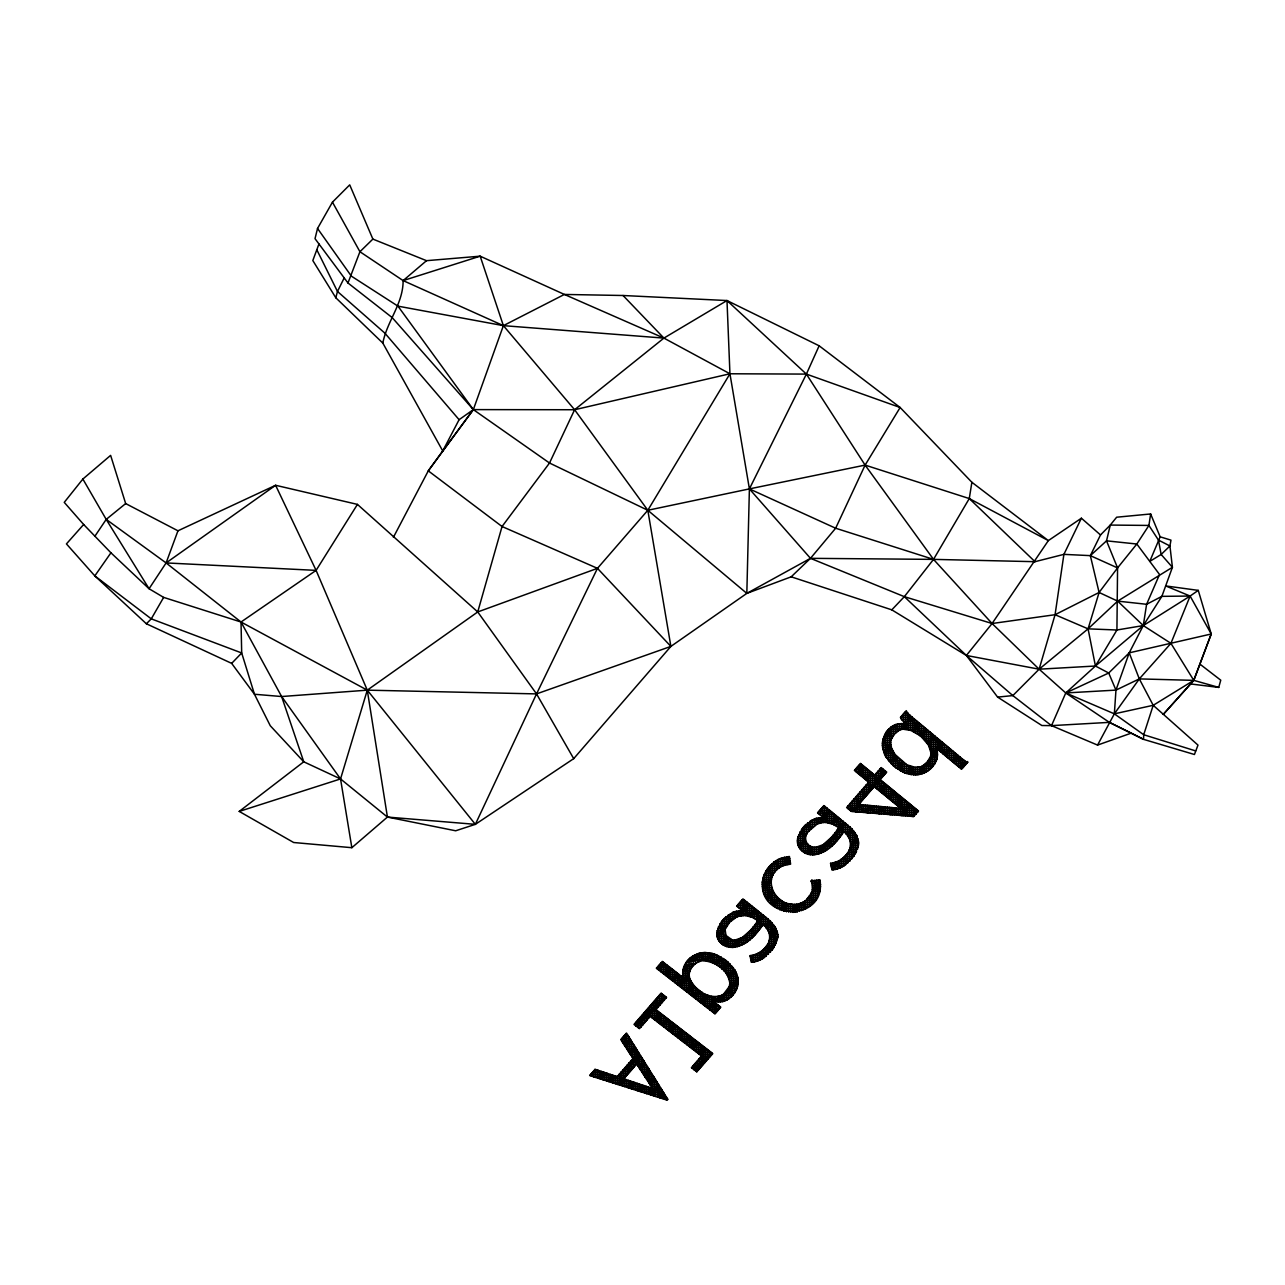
<?xml version="1.0" encoding="UTF-8"?>
<svg xmlns="http://www.w3.org/2000/svg" width="1285" height="1285" viewBox="0 0 1285 1285"><rect width="100%" height="100%" fill="white"/><g stroke="black" fill="none" stroke-linecap="round" stroke-linejoin="round"><path stroke-width="1.5" d="M811.638 880.803L811.076 881.751L810.931 880.867L819.894 879.856C827.411 922.791 755.195 921.457 762.872 878.892M573.704 758.648L670.882 646.403L746.826 593.381L749.396 488.894L729.944 373.774L726.989 300.545L623.048 295.502L564.388 294.442L480.172 256.181L426.524 260.678L372.875 239.09L349.713 184.863L332.462 202.163L317.524 228.473L315.018 238.673L347.978 283.005L392.214 317.62L473.346 409.61L549.514 463.018L647.817 510.274L746.826 593.381L791.191 576.82L810.482 558.332L835.652 528.231L865.11 465.106L900.142 407.506L819.139 345.793L726.989 300.545L663.911 338.1L574.604 409.738L549.514 463.018L502.049 526.513L477.731 611.949L367.285 690.157L281.624 696.534L254.462 694.253L231.669 663.381L146.378 623.771L94.817 575.889L66.434 543.908L83.653 524.505L64.25 502.371L82.866 479.048L110.622 455.372L125.673 503.575L177.956 530.801L275.6 485.28L357.439 504.395L477.731 611.949L536.536 693.9L573.704 758.648L475.354 824.344L455.677 830.785L387.427 817.067L340.541 778.935L303.758 761.796L270.268 725.736L254.462 694.253L241.692 652.973L241.018 622.02L166.102 562.926L106.205 519.397L82.866 479.048M1160.162 536.825L1170.972 540.134L1169.928 545.964L1161.158 554.477L1149.77 561.4L1160.162 536.825L1150.637 513.968L1116.649 517.212L1110.272 525.067L1106.53 540.84L1117.564 567.906L1116.922 630.003L1095.43 666.015L1065.763 692.952L1051.515 725.639L1041.862 725.511L997.61 697.112L966.368 655.462L904.335 596.658L810.482 558.332L749.396 488.894L647.817 510.274L597.461 568.339L536.536 693.9L475.354 824.344L387.427 817.067L351.849 847.698L293.655 842.51L239.219 811.413L303.758 761.796L281.624 696.534L241.018 622.02L163.645 597.397L149.06 588.739L110.928 552.807L83.653 524.505M768.655 867.246A33.458 31.804 -21.7 0 1 770.325 865.367L774.678 861.576A25.957 24.704 -21.6 0 1 782.228 857.85L789.424 856.517L790.612 864.114L783.191 865.656A18.151 17.267 -21.6 0 0 777.955 868.788C763.884 879.518 773.939 901.717 789.697 903.965M1150.637 513.968L1148.918 525.437L1158.46 540.086L1169.928 545.964L1172.418 567.295L1161.881 596.352L1143.281 625.57L1129.226 652.844L1115.958 690.109L1114.352 713.834L1097.551 745.091L1051.515 725.639L1012.837 695.587L966.368 655.462L891.806 609.845L791.191 576.82M891.067 740.256L882.618 741.108A22.343 21.363 -32.2 0 0 882.779 748.32L884.562 754.134A28.768 27.499 -32.5 0 0 885.815 756.656L893.011 765.394A54.612 52.203 -34.1 0 0 895.677 767.627L904.817 773.024L914.583 774.903A21.941 20.962 -32.2 0 0 922.55 773.602C932.541 770.277 940.861 758.616 936.171 748.159L961.598 769.233L967.862 762.069L967.219 761.539L967.139 762.904M830.528 863.247A22.23 21.202 -24.7 0 0 845.353 855.746C852.63 849.08 851.939 837.499 843.843 831.797A97.949 94.191 -22.9 0 1 837.145 840.535M764.687 948.218A22.086 20.929 -18.4 0 1 749.99 955.638L751.5 962.272L754.215 961.871A25.957 24.592 -18.4 0 0 762.969 958.465L773.152 948.667L777.682 937.729A18.922 17.942 -18.9 0 0 777.746 934.532L775.771 928.075L770.759 921.457L742.939 898.89L736.658 906.118L743.244 911.338L739.18 910.969A16.753 15.902 -18.1 0 0 733.976 911.884L724.258 918.47A38.614 36.574 -18.5 0 0 721.672 921.49L716.95 931.657A16.111 15.275 -17.6 0 0 716.853 934.886L717.062 936.396A13.252 12.577 -17.5 0 0 719.166 941.166L721.319 943.479A17.926 17.01 -17.7 0 0 723.118 944.844M997.61 697.112L1012.837 695.587L1039.131 669.196L1055.065 614.712L1063.9 554.365L1081.392 518.208L1100.506 534.946L1090.339 555.634L1099.093 592.465L1088.074 628.847L1095.43 666.015L1108.714 673.019L1115.958 690.109L1139.313 678.898L1170.924 643.335L1190.119 596.047L1198.263 590.377L1211.225 633.987L1193.781 680.359L1163.343 714.315L1193.781 680.359L1211.225 633.987L1190.119 596.047L1165.656 585.928L1198.263 590.377M812.875 854.782L812.136 854.782A15.645 14.938 -24 0 1 803.639 852.212A18.054 17.235 -24.1 0 1 801.856 850.798L799.704 848.437A13.348 12.738 -23.8 0 1 797.632 843.603L797.439 842.061A16.223 15.484 -24 0 1 797.567 838.768L802.386 828.472A38.887 37.04 -24.7 0 1 804.988 825.404L814.818 818.754A16.866 16.095 -24.5 0 1 820.039 817.838L824.119 818.208L817.549 812.907L823.91 805.583L851.65 828.6L856.629 835.33L858.557 841.884A19.066 18.151 -25.2 0 1 858.476 845.144L853.834 856.244L843.538 866.154A26.134 24.897 -24.7 0 1 834.72 869.576L831.989 869.993L830.544 863.359M812.377 889.252L811.991 880.755A9.397 8.931 -22.3 0 0 811.831 880.209L811.799 880.113M891.806 609.845L904.335 596.658L933.52 559.377L969.276 498.564L971.878 482.277L900.142 407.506L806.386 374.096L729.944 373.774L574.604 409.738L473.346 409.61L459.098 419.697L442.747 450.955L428.29 470.856L393.387 537.339M332.462 202.163L359.928 251.731L403.121 280.596L480.172 256.181L503.383 325.651L473.346 409.61L442.747 450.955L382.834 343.095C386.913 321.314 403.233 303.742 403.121 280.596L426.524 260.678M725.093 929.408L725.993 935.48L731.856 939.672A9.477 8.979 -17.8 0 0 735.197 940.042L742.457 937.391L750.729 930.035A79.349 75.767 -16.1 0 0 757.877 920.574L751.918 917.185L745.155 915.546A17.123 16.239 -18.2 0 0 736.016 917.41L729.591 922.341L725.093 929.408L724.178 918.55M382.834 343.095L335.803 297.767L337.473 291.47L344.203 277.913M1190.633 683.957L1218.742 687.411L1220.75 680.183L1199.901 664.104M1218.742 687.411L1193.781 680.359L1153.207 705.304L1143.714 734.731L1143.538 739.357L1194.44 754.504L1197.989 745.107L1153.207 705.304L1139.313 678.898L1129.226 652.844L1211.225 633.987M335.803 297.767L312.817 260.55L318.953 243.941M917.94 767.354A12.513 11.934 -32.2 0 0 922.485 765.956L927.16 762.15L930.324 756.801A12.256 11.694 -32.4 0 0 930.918 752.801L928.621 745.316L921.811 737.285A51.994 49.665 -30 0 0 919.048 735.036L910.872 730.442L903.114 729.205A11.404 10.906 -32.3 0 0 899.227 730.314L894.408 734.137L891.533 738.779A12.802 12.256 -32.2 0 0 890.698 742.907L891.565 748.143L894.874 754.295L906.857 764.784L915.466 767.418L933.344 765.796M177.956 530.801L166.102 562.926L149.06 588.739L106.205 519.397L125.673 503.575M819.139 345.793L806.386 374.096L749.396 488.894L835.652 528.231L933.52 559.377L1035.003 561.69L1063.9 554.365L1090.339 555.634L1117.564 567.906L1136.823 544.021L1148.918 525.437L1110.272 525.067L1100.506 534.946M347.978 283.005L359.928 251.731L372.875 239.09M163.645 597.397L151.277 618.856L146.378 623.771M764.607 948.153C772.028 941.712 771.016 930.131 763.001 924.638A97.307 92.97 -15.6 0 1 756.399 933.263L755.291 934.581M357.439 504.395L316.094 570.379L241.018 622.02L367.285 690.157L536.536 693.9L670.882 646.403L647.817 510.274L729.944 373.774L663.911 338.1L564.388 294.442L503.383 325.651L397.964 306.151L351.383 276.163L317.524 228.473M904.335 596.658L992.084 623.514L1055.065 614.712L1099.093 592.465L1117.661 601.123L1146.606 604.287L1161.881 596.352L1190.119 596.047L1143.281 625.57L1095.43 666.015L1039.131 669.196L966.368 655.462L992.084 623.514L1048.351 540.6L1081.392 518.208M94.913 536.198L106.205 519.397M110.928 552.807L94.817 575.889L151.277 618.856L241.692 652.973L231.669 663.381M808.634 831.315C803.157 836.198 805.309 845.321 812.457 846.96A9.541 9.107 -24.2 0 0 815.814 847.345L823.107 844.695L831.475 837.242A79.895 76.747 -23.3 0 0 838.736 827.652L832.776 824.183L825.998 822.496A17.235 16.448 -24.6 0 0 816.826 824.36L808.634 831.315L799.88 832.23M1099.093 592.465L1117.564 567.906M837.161 840.551L836.021 841.868A41.216 39.433 -24.2 0 1 824.119 851.666M617.973 1084.508L617.218 1076.637L633.007 1058.471L641.745 1057.523M880.161 779.626L886.714 772.092L881.221 767.579L874.651 775.112L860.436 763.467L854.38 770.454L868.692 782.163L846.622 807.542L851.393 811.413L913.683 816.553L918.518 811.044L880.161 779.626L867.23 780.975M689.419 972.777L682.929 973.468A20.319 19.211 -15.6 0 0 683.684 978.094L662.273 961.405L656.378 968.215L715.006 1013.817L720.805 1007.167L712.404 1000.613L717.432 1001.882A14.954 14.119 -16.2 0 0 723.551 1001.352M696.791 1071.835L712.757 1053.604L655.928 1009.673L666.562 997.449L661.1 993.209L634.003 1024.434L639.48 1028.642L650.162 1016.339L701.578 1056.029L691.394 1067.69L696.807 1071.818M1129.226 652.844L1108.714 673.019L1065.763 692.952L1039.131 669.196L992.084 623.514L933.52 559.377L865.11 465.106L806.386 374.096L726.989 300.545M1158.46 540.086L1161.158 554.477L1172.418 567.295L1117.661 601.123L1088.074 628.847L1039.131 669.196M1090.339 555.634L1106.53 540.84L1136.823 544.021L1159.536 574.491L1146.606 604.287L1143.281 625.57L1170.924 643.335L1193.781 680.359L1139.313 678.898L1114.352 713.834L1065.763 692.952L1115.958 690.109M700.02 961.389A14.296 13.525 -15.6 0 0 695.153 963.895L693.37 965.517A18.247 17.251 -15.7 0 0 691.764 967.444L690.206 970.159A12.802 12.111 -15.5 0 0 689.226 975.154L689.274 975.893A14.745 13.942 -15.6 0 0 689.9 978.897C694.751 989.579 707.344 998.638 719.407 996.084A12.93 12.207 -16.1 0 0 723.696 993.964L729.157 986.687A12.577 11.886 -16.2 0 0 729.784 982.913C726.764 963.445 702.606 956.168 685.853 962.851M746.826 593.381L810.482 558.332L933.52 559.377M477.731 611.949L597.461 568.339L670.882 646.403M1097.551 745.091L1131.218 733.141L1143.538 739.357L1109.373 722.363L1065.763 692.952M239.219 811.413L340.541 778.935L367.285 690.157L316.094 570.379L275.6 485.28L166.102 562.926L316.094 570.379M1153.207 705.304L1114.352 713.834L1143.714 734.731L1195.644 750.906M749.396 488.894L865.11 465.106L969.276 498.564L1048.351 540.6L971.878 482.277M641.327 1091.913L661.791 1089.696M646.066 1093.423L662.964 1091.591M650.788 1094.916L664.152 1093.471M665.325 1095.35L655.511 1096.41L653.808 1076.894M660.233 1097.92L666.497 1097.245M664.955 1099.414L667.67 1099.125M636.605 1021.43L646.66 1020.37M654.322 1019.551L666.963 1018.202M714.187 1013.174L715.713 1013.014M634.645 1023.679L644.701 1022.619M656.635 1021.35L669.276 1020.001M635.577 1025.623L642.757 1024.868M658.964 1023.133L671.605 1021.784M637.906 1027.422L640.797 1027.117M661.277 1024.932L673.918 1023.583M663.606 1026.715L676.231 1025.366M665.919 1028.514L678.544 1027.165M624.895 1034.923L627.482 1034.65M668.248 1030.297L680.857 1028.948M622.936 1037.172L628.67 1036.561M670.561 1032.096L683.186 1030.747M620.992 1039.42L629.859 1038.473M672.874 1033.879L685.483 1032.53M621.94 1041.348L631.063 1040.384M675.187 1035.662L687.796 1034.313M623.177 1043.259L632.252 1042.296M677.5 1037.445L690.109 1036.095M624.398 1045.171L633.441 1044.191M679.813 1039.228L692.422 1037.878M625.634 1047.066L634.629 1046.102M682.126 1041.011L694.719 1039.661M626.855 1048.962L635.802 1048.014M684.439 1042.794L697.032 1041.444M628.092 1050.873L636.991 1049.909M686.752 1044.577L699.329 1043.227M629.313 1052.768L638.179 1051.821M689.049 1046.359L701.642 1045.01M630.533 1054.664L639.368 1053.716M691.362 1048.142L703.939 1046.793M631.77 1056.559L640.556 1055.628M693.659 1049.925L706.252 1048.576M695.972 1051.692L708.549 1050.343M631.08 1060.687L642.918 1059.418M698.269 1053.475L710.846 1052.126M629.136 1062.936L644.106 1061.314M700.566 1055.258L712.42 1053.973M627.192 1065.169L636.509 1064.157M636.75 1064.141L645.295 1063.225M700.486 1057.282L710.476 1056.206M593.782 1070.79L598.167 1070.309M625.249 1067.401L634.565 1066.389M637.986 1066.036L646.467 1065.12M698.542 1059.515L708.517 1058.438M591.839 1073.023L602.761 1071.851M623.305 1069.634L632.622 1068.622M639.207 1067.915L647.656 1067.016M696.582 1061.747L706.557 1060.671M589.911 1075.256L607.355 1073.377M621.362 1071.867L630.678 1070.855M640.428 1069.811L648.829 1068.911M694.639 1063.98L704.614 1062.904M593.847 1076.846L611.933 1074.903M619.418 1074.099L628.734 1073.087M641.665 1071.706L650.017 1070.807M692.679 1066.213L702.654 1065.137M598.601 1078.356L616.511 1076.428M617.475 1076.332L626.791 1075.32M642.885 1073.585L651.19 1072.702M692.181 1068.285L700.711 1067.369M603.372 1079.866L624.863 1077.553M644.106 1075.481L652.378 1074.597M694.478 1070.052L698.767 1069.586M608.126 1081.376L625.747 1079.48M645.327 1077.376L653.551 1076.477M612.881 1082.886L630.309 1081.006M646.564 1079.255L654.74 1078.372M617.619 1084.395L634.87 1082.532M647.785 1081.135L655.912 1080.267M649.005 1083.03L657.085 1082.147M627.112 1087.415L643.978 1085.584L644.556 1092.941M650.226 1084.909L658.273 1084.042M631.851 1088.909L648.523 1087.11M651.447 1086.789L659.446 1085.937M636.589 1090.419L660.618 1087.817M718.909 940.797L731.326 939.496M740.385 938.548L752.801 937.247M769.811 935.464L777.762 934.629M720.483 942.692L750.247 939.576M769.86 937.52L777.762 936.685M722.668 944.539L747.099 941.969M769.522 939.624L777.537 938.773M725.832 946.274L742.891 944.475M768.799 941.76L777.039 940.893M767.691 943.945L776.301 943.029M700.052 953.101L705.272 952.554L706.059 960.714L723.792 958.867M766.213 946.162L775.289 945.198M693 955.911L713.432 953.759M764.366 948.41L774.004 947.398M689.708 958.321L717.737 955.381M761.941 950.723L772.462 949.615M660.49 963.461L664.377 963.059M687.475 960.618L721.03 957.084M758.182 953.181L770.647 951.88M658.53 965.726L666.706 964.874M750.087 956.088L768.494 954.161M656.555 968.007L669.035 966.689M695.089 963.943L684.664 965.035L687.138 992.148M711.649 962.208L726.234 960.666M750.552 958.112L765.812 956.49M658.498 969.854L671.38 968.505M683.829 967.187L692.695 966.256M728.402 962.497L715.006 963.911L714.155 953.984M751.002 960.12L762.134 958.947L761.491 951.077M660.827 971.669L673.709 970.32M683.283 969.308L691.073 968.488M717.753 965.678L730.346 964.344M751.452 962.128L754.504 961.806M663.156 973.484L676.038 972.135M682.977 971.396L690.013 970.657M720.146 967.477L732.064 966.224M665.485 975.299L678.368 973.95M722.315 969.308L733.558 968.119M667.831 977.114L680.681 975.765M683.106 975.508L689.226 974.865M737.976 984.567A21.524 20.319 -16.2 0 0 737.462 976.279L736.064 972.392A26.985 25.491 -15.9 0 0 734.843 970.063L724.21 971.171L723.182 958.449M670.16 978.929L683.01 977.564M683.524 977.516L689.402 976.889M725.848 973.05L735.871 971.99M672.489 980.744L689.9 978.897M727.214 974.962L736.723 973.95M674.802 982.543L690.704 980.873M728.306 976.889L737.397 975.941M677.131 984.358L691.812 982.8M729.109 978.865L737.863 977.933M679.46 986.173L693.225 984.712M729.607 980.857L738.136 979.957M681.789 987.972L694.912 986.591M729.784 982.896L738.2 981.997M684.102 989.787L696.855 988.422M729.607 984.969L738.024 984.069M660.088 994.381L662.305 994.14M686.431 991.586L699.104 990.237M729.013 987.073L737.606 986.157M658.129 996.63L664.634 995.939M688.744 993.385L701.658 992.02M727.952 989.241L736.964 988.277M656.169 998.895L666.224 997.819M691.073 995.184L704.598 993.755L705.674 1006.557M726.362 991.458L736.048 990.43M654.21 1001.143L664.265 1000.083M693.386 996.999L708.244 995.425M734.795 992.598L724.001 993.755L724.595 1000.999M652.25 1003.408L662.305 1002.332M695.699 998.798L715.616 996.678L716.034 1001.674M717.913 996.437L733.141 994.815M650.29 1005.657L660.345 1004.597M698.012 1000.597L730.972 997.096M648.331 1007.922L658.386 1006.846M700.325 1002.396L712.966 1001.047M713.464 1000.999L727.792 999.473M646.371 1010.171L656.442 1009.111M702.638 1004.195L715.279 1002.846M644.411 1012.435L657.663 1011.022M704.951 1005.994L717.576 1004.645M642.468 1014.684L659.992 1012.821M707.264 1007.793L719.889 1006.444M640.508 1016.933L662.321 1014.62M709.577 1009.592L719.632 1008.516M638.549 1019.182L648.604 1018.122M651.993 1017.752L664.634 1016.403M711.874 1011.375L717.673 1010.765M773.811 862.219L790.05 860.548M846.028 854.766L855.408 853.802M771.08 864.596L790.371 862.604M843.924 857.079L853.979 856.035L851.971 828.937M768.944 866.909L783.962 865.351M840.968 859.472L852.276 858.316M767.193 869.19L778.999 867.969M835.684 862.106L850.284 860.597M765.764 871.423L776.333 870.331M830.849 864.709L847.891 862.942L847.168 853.272M764.639 873.639L774.453 872.611M831.283 866.749L844.791 865.351M763.74 875.824L773.088 874.844M831.732 868.788L840.069 867.921M763.097 877.976L772.14 877.045M762.648 880.113L771.514 879.197M762.374 882.233L771.193 881.317M762.294 884.321L771.112 883.405M762.374 886.409L771.289 885.477M812.088 881.253L820.039 880.434M762.648 888.465L771.707 887.517M812.425 883.293L820.408 882.474M763.081 890.505L772.381 889.541M812.618 885.365L820.601 884.53M763.692 892.529L773.281 891.533M812.602 887.453L820.569 886.618M764.479 894.521L774.437 893.493M812.329 889.557L820.344 888.722M765.458 896.512L775.867 895.42M811.718 891.694L819.926 890.842M740.995 901.138L745.204 900.689M766.631 898.472L777.634 897.315M810.723 893.878L819.3 892.995M739.003 903.419L747.517 902.536M768.028 900.399L779.754 899.179M809.341 896.111L818.433 895.163M737.028 905.7L749.846 904.367M769.667 902.311L782.324 900.994M807.542 898.376L817.324 897.348M752.159 906.214L738.57 907.628L738.216 904.335M771.594 904.19L785.665 902.729M815.911 899.58L805.085 900.705L805.743 908.816M740.883 909.459L754.472 908.045M773.811 906.037L791.239 904.222M800.394 903.275L814.16 901.829M732.611 912.414L756.801 909.892M776.429 907.836L812.024 904.142M759.114 911.724L728.21 914.936L728.9 923.096L719.841 924.124M779.61 909.587L809.309 906.487M725.399 917.313L761.427 913.555M783.898 911.21L805.486 908.961M723.198 919.626L734.153 918.486M750.793 916.751L763.74 915.386M792.781 912.366L797.037 911.916M721.367 921.891L731.069 920.879M766.037 917.233L754.488 918.438L753.669 907.403M757.347 920.205L768.237 919.064M718.636 926.324L727.069 925.441M756.688 922.357L770.229 920.927M717.737 928.493L725.768 927.658M772.028 922.823L755.098 924.59L755.789 934.002M717.126 930.629L724.981 929.81M753.379 926.838L762.134 925.923M764.109 925.714L773.602 924.718M716.837 932.733L724.772 931.898M751.516 929.103L760.511 928.156M765.86 927.609L774.935 926.646M716.837 934.805L725.174 933.938M749.508 931.384L758.776 930.42M767.322 929.521L776.044 928.605M717.159 936.845L726.282 935.882M747.211 933.697L756.929 932.669M768.494 931.464L776.895 930.581M717.817 938.837L728.21 937.745M744.4 936.058L754.97 934.95M769.346 933.44L777.473 932.589M867.937 783.031L882.506 781.553M865.929 785.344L884.803 783.432M863.906 787.673L887.116 785.312M861.882 790.002L872.21 788.942M876.466 788.524L889.413 787.207M859.858 792.315L870.202 791.271M878.763 790.404L891.71 789.086M857.85 794.644L868.178 793.6M881.06 792.283L894.007 790.966M855.826 796.957L866.154 795.913M883.357 794.162L896.304 792.845M853.802 799.286L864.13 798.226M885.654 796.041L898.601 794.724M851.794 801.599L862.123 800.555M887.951 797.921L900.881 796.604M822.978 806.659L824.97 806.45M849.77 803.928L860.099 802.868M890.248 799.8L903.178 798.483M820.954 808.972L827.299 808.329M847.763 806.241L862.283 804.763M892.545 801.679L905.475 800.362M818.947 811.285L829.612 810.209M847.634 808.361L872.997 805.775M894.842 803.543L907.756 802.226M818.256 813.469L831.925 812.088M849.947 810.241L883.711 806.803M897.139 805.422L910.053 804.105M834.238 813.951L820.569 815.349L820.151 809.903M855.665 811.767L894.408 807.815M899.42 807.301L912.334 805.984M836.551 815.83L822.882 817.228L822.175 807.574M867.086 812.714L914.615 807.847M810.915 820.553L838.848 817.71M878.49 813.646L916.912 809.727M807.51 823.01L841.161 819.573M889.879 814.594L917.908 811.718M805.02 825.372L817.34 824.119M828.954 822.93L843.474 821.452M901.267 815.525L915.884 814.031M802.996 827.701L813.26 826.64M833.596 824.568L845.771 823.316M912.639 816.473L913.876 816.344M801.278 829.981L810.642 829.018M836.808 826.335L848.036 825.195M838.286 828.295L850.124 827.074M798.804 834.447L807.06 833.596M836.76 830.544L852.019 828.986M798.033 836.631L805.984 835.812M835.073 832.825L853.706 830.913M797.567 838.784L805.454 837.965M833.274 835.121L842.173 834.206M855.151 832.873L845.819 833.82L845.016 822.705M797.391 840.904L805.502 840.069M831.315 837.418L840.47 836.471M847.425 835.764L856.372 834.848M797.535 842.992L806.241 842.093M829.162 839.731L838.655 838.768M848.742 837.724L857.336 836.84M798.001 845.032L807.719 844.036M826.624 842.093L836.728 841.065M849.754 839.715L858.043 838.864M798.852 847.056L810.08 845.899M823.364 844.534L834.672 843.362M850.413 841.755L858.46 840.92M800.153 849.016L832.294 845.707M850.654 843.827L858.605 843.008M802.001 850.927L829.467 848.1L828.873 840.021M850.493 845.932L858.476 845.112M804.555 852.758L825.869 850.574M849.947 848.084L858.091 847.249M808.811 854.413L820.489 853.208M849.016 850.284L857.464 849.401M777.714 859.713L789.729 858.476M847.714 852.501L856.565 851.586M903.997 713.271L907.644 712.902M901.958 715.616L909.507 714.862M900.657 717.897L911.691 716.789L963.621 760.013M901.974 719.905L913.988 718.7M903.901 721.865L916.285 720.612M895.34 724.852L905.861 723.808M895.982 724.579A21.219 20.287 -32 0 1 906.214 723.905L918.582 722.523M890.617 727.471L920.879 724.435M887.999 729.88L923.176 726.346M886.136 732.209L897.974 731.02M909.202 729.896L925.473 728.258M895.035 733.446L884.771 734.474L886.329 757.524M913.539 731.599L927.754 730.169M883.775 736.723L893.139 735.775M916.703 733.414L930.051 732.081M883.068 738.923L891.838 738.04M919.369 735.277L932.332 733.976M921.698 737.188L934.629 735.887M882.393 743.26L890.714 742.425M923.786 739.1L936.91 737.783M882.393 745.396L890.762 744.561M925.602 741.059L939.19 739.694M882.618 747.517L891.115 746.665M927.16 743.035L941.487 741.59M883.036 749.605L891.774 748.721M928.461 745.027L943.768 743.485M883.63 751.677L892.673 750.761M929.489 747.051L946.049 745.396M884.401 753.733L893.83 752.785M930.276 749.107L948.33 747.292M885.333 755.773L895.227 754.777M930.774 751.179L936.99 750.552M938.837 750.376L950.611 749.187M886.489 757.781L896.882 756.736M930.918 753.299L937.391 752.641M941.118 752.271L952.876 751.082M887.855 759.772L898.761 758.664M930.693 755.452L937.504 754.761M943.415 754.166L955.157 752.978M859.312 764.784L861.737 764.543M889.429 761.732L900.881 760.575M930.019 757.636L937.327 756.897M945.696 756.062L957.437 754.873M857.288 767.113L864.05 766.438M891.228 763.692L903.243 762.471M928.862 759.885L936.877 759.066M947.977 757.941L959.702 756.769M855.264 769.442L866.363 768.318M893.252 765.603L906.021 764.318M927.144 762.182L936.09 761.266M950.274 759.837L961.983 758.648M855.682 771.53L868.676 770.213M879.904 769.072L882.699 768.799L883.197 776.14M895.516 767.498L909.587 766.069M924.638 764.559L934.934 763.515M952.554 761.732L964.312 760.543M857.994 773.425L870.989 772.108M877.88 771.402L885.012 770.695L885.22 773.811M917.586 767.386L898.054 769.362L897.203 757.09M954.835 763.627L967.653 762.326M860.308 775.305L873.286 774.004M875.856 773.731L886.2 772.687M900.978 771.193L931.256 768.125M957.116 765.507L965.613 764.655M862.62 777.2L884.176 775.016M928.364 770.534L904.64 772.944L904.126 763.097M959.397 767.402L963.573 766.968M864.933 779.096L882.153 777.345M910.165 774.502L923.642 773.136M1051.515 725.639L1109.373 722.363L1131.218 733.141M732.338 947.366L731.599 947.366A15.532 14.745 -17.6 0 1 723.102 944.861M403.121 280.596L503.383 325.651L663.911 338.1L623.048 295.502M617.186 1076.653L595.083 1069.281L589.67 1075.529L667.22 1100.137L667.847 1099.414L626.502 1033.076L620.816 1039.629L633.007 1058.471M1055.065 614.712L1088.074 628.847L1116.922 630.003L1143.281 625.57L1117.661 601.123M597.461 568.339L502.049 526.513L428.29 470.856L473.346 409.61L397.964 306.151M906.23 723.857L903.58 721.544A33.908 32.478 -35.5 0 1 902.648 720.66A13.171 12.609 -34.1 0 1 900.432 717.399L906.278 710.653A13.171 12.625 -34.7 0 0 908.495 713.93A33.924 32.494 -36 0 0 909.427 714.797L911.804 716.885M697.9 953.663A22.439 21.219 -15.7 0 1 706.108 952.587L711.472 953.261A29.957 28.302 -15.6 0 1 716.066 954.675L725.174 959.847A52.653 49.665 -14.8 0 1 727.792 961.951L734.843 970.063M969.276 498.564L1035.003 561.69M459.098 419.697L384.874 333.152L337.473 291.47L316.897 249.932M503.383 325.651L574.604 409.738L647.817 510.274M475.354 824.344L367.285 690.157L387.427 817.067M281.624 696.534L340.541 778.935L351.849 847.698M603.854 1072.204L604.641 1080.267M601.621 1071.465L602.408 1079.561M599.388 1070.726L600.191 1078.87M597.156 1069.971L597.959 1078.163M594.939 1069.441L595.726 1077.456M593.011 1071.674L593.509 1076.75M591.068 1073.907L591.277 1076.043M619.145 1074.405L620.189 1085.215M614.985 1075.93L615.74 1083.801M612.768 1075.176L613.523 1083.094M610.536 1074.437L611.307 1082.388M608.303 1073.698L609.074 1081.681M606.086 1072.943L606.857 1080.974M633.569 1044.4L635.529 1065.297M637.215 1083.319L637.922 1090.836M631.015 1040.32L632.686 1057.973M632.75 1058.76L633.585 1067.53M634.999 1082.58L635.706 1090.13M628.477 1036.24L630.164 1054.069M630.807 1060.992L631.642 1069.763M632.782 1081.841L633.489 1089.423M626.068 1033.574L627.626 1050.166M628.863 1063.241L629.698 1071.995M630.549 1081.087L631.272 1088.732M624.108 1035.822L625.104 1046.247M626.919 1065.474L627.755 1074.228M628.333 1080.348L629.056 1088.026M622.165 1038.071L622.566 1042.328M624.976 1067.707L625.811 1076.461M626.1 1079.593L626.839 1087.319M623.032 1069.939L624.622 1086.612M621.089 1072.172L622.406 1085.905L639.416 1084.058L640.139 1091.543M645.6 1011.07L646.467 1020.579M651.286 1072.846L653.406 1095.752M643.64 1013.335L644.524 1022.828M648.764 1068.799L650.258 1084.974M650.515 1087.785L651.19 1095.045M641.681 1015.584L642.564 1025.077M646.243 1064.751L647.752 1081.103M648.299 1087.046L648.989 1094.338M639.721 1017.832L640.605 1027.325M643.705 1060.687L645.247 1077.232M646.082 1086.291L646.773 1093.647M637.778 1020.081L638.5 1027.888M641.183 1056.623L642.741 1073.361M635.818 1022.33L636.171 1026.089M638.645 1052.56L640.219 1069.489M641.649 1084.813L642.355 1092.234M636.107 1048.48L637.713 1065.602M658.771 965.453L659.221 970.416M661.293 993.353L662.128 1002.557M663.285 1015.359L664.361 1027.309M656.796 967.717L656.876 968.601M659.301 995.281L660.169 1004.806M660.956 1013.56L662.048 1025.51M657.342 997.529L658.209 1007.071M658.627 1011.761L659.719 1023.727M666.385 1097.069L666.658 1099.944M655.382 999.794L656.25 1009.319M656.314 1009.962L657.39 1021.928M663.879 1093.053L664.441 1099.253M653.423 1002.059L655.077 1020.129M661.373 1089.021L662.241 1098.546M651.463 1004.308L652.748 1018.346M658.852 1084.974L660.024 1097.856M649.503 1006.557L650.419 1016.547M656.33 1080.942L657.824 1097.149M647.544 1008.821L648.427 1018.33M674.448 970.898L675.524 983.105M679.508 1027.904L680.568 1039.822M672.119 969.083L673.195 981.306M677.195 1026.121L678.255 1038.023M669.79 967.268L670.882 979.491M674.882 1024.322L675.942 1036.24M667.445 965.453L668.553 977.676M672.569 1022.539L673.629 1034.457M665.116 963.621L666.208 975.861M670.24 1020.74L671.316 1032.674M662.787 961.806L663.879 974.046M665.951 996.967L666.048 998.043M667.927 1018.941L669.003 1030.891M660.731 963.188L661.55 972.231M663.622 995.152L664.088 1000.292M665.598 1017.158L666.674 1029.092M690.623 957.566L691.507 967.814M692.952 984.374L694.093 997.545M697.996 1042.183L699.024 1054.053M699.409 1058.519L700.229 1067.915M688.599 959.381L689.676 971.653M690.43 980.294L691.78 995.746M695.683 1040.4L696.727 1052.286M697.466 1060.751L698.285 1070.148M686.64 961.694L689.467 993.947M693.37 1038.617L694.414 1050.504M695.506 1062.968L696.245 1071.417M691.073 1036.834L692.117 1048.721M693.563 1065.201L693.948 1069.65M683.074 970.496L684.825 990.333M688.76 1035.051L689.804 1046.938M681.419 976.327L682.496 988.534M686.447 1033.268L687.507 1045.155M679.106 974.528L680.183 986.719M684.134 1031.486L685.194 1043.388M676.777 972.713L677.854 984.92M681.821 1029.703L682.881 1041.605M709.047 995.698L710.284 1010.138M703.2 952.635L703.891 960.698M706.814 994.847L707.971 1008.339M711.794 1052.865L711.938 1054.535M701.048 952.908L701.755 960.971M709.497 1051.082L709.995 1056.768M698.928 953.39L699.634 961.517M702.301 992.422L703.361 1004.758M707.2 1049.315L708.035 1059.001M696.823 954.08L697.53 962.385M700.004 990.896L701.048 1002.959M704.903 1047.532L706.075 1061.217M694.735 954.98L695.474 963.654M697.691 989.145L698.735 1001.16M702.59 1045.749L704.132 1063.45M692.663 956.12L693.466 965.404M695.346 987.025L696.422 999.361M700.293 1043.966L701.321 1055.836M701.369 1056.286L702.188 1065.683M720.259 923.481L721.977 944.009M725.977 991.891L726.667 1000.099M718.363 926.887L719.616 941.728M720.901 957.02L721.897 968.954M716.805 934.195L716.934 935.673M718.636 955.799L719.584 967.027M721.945 995.072L722.491 1001.609M716.387 954.787L717.271 965.34M719.857 995.955L720.355 1001.931M717.753 996.469L718.203 1001.947M718.492 1005.368L718.845 1009.416M711.922 953.374L712.725 962.69M716.195 1003.569L716.885 1011.664M709.722 952.94L710.476 961.742M713.448 996.63L713.834 1001.111M713.882 1001.77L714.894 1013.736M707.537 952.667L708.26 961.068M711.264 996.309L712.597 1011.938M734.474 911.724L734.988 917.972M736.787 939.817L737.349 946.611M732.37 912.511L732.932 919.321M734.635 940.058L735.213 947.077M737.702 977.146L738.152 982.72M730.282 913.571L730.908 921.024M732.45 939.817L733.076 947.318M734.972 970.303L736.546 989.338M730.217 939.03L730.908 947.35M732.53 966.77L734.683 992.775A24.062 22.728 -16.1 0 1 732.305 995.779M726.186 916.59L726.941 925.634M727.936 937.536L728.723 947.109M730.137 964.135L732.739 995.297M725.527 934.725L726.507 946.515M727.808 961.967L729.254 979.298M729.671 984.487L730.747 997.305M722.202 920.815L724.258 945.535M725.479 960.088L726.651 974.126M727.92 989.289L728.723 998.879M751.339 905.572L752.287 917.345M753.09 927.208L753.813 936.219M755.275 954.45L755.837 961.485M749.026 903.724L750.054 916.494M751.115 929.585L751.805 938.195M753.171 955.092L753.717 961.951M746.697 901.893L747.838 915.9M749.123 931.786L749.781 939.961M751.05 955.542L751.596 962.272M744.384 900.046L745.637 915.579M747.115 933.777L747.741 941.519M742.184 899.757L743.469 915.514M745.091 935.512L745.702 942.901M740.208 902.038L740.803 909.394M740.931 911.017L741.316 915.723M743.051 937.006L743.629 944.089M738.763 910.985L739.18 916.189M740.995 938.243L741.557 945.117M736.61 911.226L737.076 916.928M738.907 939.19L739.453 945.969M765.988 871.053L768.318 900.769M769.876 920.59L772.189 949.984M764.109 874.86L765.876 897.251M767.547 918.47L768.591 931.625M769.281 940.459L770.229 952.362M762.455 881.446L763.21 890.955M765.234 916.574L766.133 927.931M767.434 944.363L768.221 954.418M762.921 914.743L763.772 925.361M765.491 947.093L766.213 956.185M760.608 912.912L761.7 926.533M763.499 949.326L764.173 957.694M758.295 911.081L759.74 929.167M755.982 909.234L756.833 919.851M756.993 921.891L757.764 931.657M759.435 952.474L760.045 959.991M757.363 953.582L757.957 960.843M780.236 858.557L780.878 866.765M783.561 901.717L784.316 911.338M778.132 859.504L778.806 868.114M781.296 900.319L782.083 910.615M776.044 860.677L776.766 869.881M778.983 898.552L779.85 909.7M773.988 862.09L774.775 872.194M776.654 896.304L777.602 908.543M771.932 863.777L772.847 875.342M774.229 893.187L775.321 907.13M777.232 931.657L777.698 937.584M769.924 865.801L771.161 881.639M771.578 886.987L773.024 905.411M774.646 926.196L776.011 943.688M767.932 868.178L770.695 903.355M772.237 923.064L774.132 947.206M800.989 903.05L801.567 910.696M798.885 903.757L799.463 911.37M796.748 904.19L797.326 911.868M794.596 904.399L795.19 912.189M788.781 856.565L789.375 864.195M792.427 904.351L793.038 912.35M786.629 856.822L787.223 864.5M790.243 904.078L790.885 912.35M784.492 857.223L785.087 864.998M788.042 903.564L788.701 912.173M782.356 857.802L782.967 865.737M785.81 902.793L786.516 911.836M810.08 821.083L810.658 829.002M811.975 846.799L812.57 854.782M814.465 880.482L815.879 899.612M808.008 822.609L808.65 831.299M809.711 845.659L810.385 854.686M812.313 880.723L813.903 902.134M805.968 824.424L806.691 834.254M807.398 843.699L808.185 854.268M811.076 893.187L811.895 904.255M803.944 826.56L805.952 853.465M809.148 896.368L809.871 906.053M801.952 829.034L803.687 852.212M807.157 898.809L807.815 907.563M799.993 832.021L801.374 850.349M798.13 836.262L798.965 847.265M803.077 902.038L803.671 909.86M826.544 807.719L827.62 822.673M824.231 805.84L825.42 822.464M826.833 841.916L827.395 849.594M822.93 818.015L823.251 822.529M824.777 843.554L825.307 850.895M820.729 817.838L821.099 822.85M822.705 844.936L823.219 852.019M818.143 812.216L818.24 813.453M818.561 817.935L818.963 823.46M820.617 846.044L821.115 852.967M816.409 818.304L816.858 824.344M818.497 846.847L819.011 853.722M814.272 818.947L814.77 825.548M816.361 847.297L816.875 854.284M818.754 879.984L819.637 891.935M812.168 819.862L812.698 827.09M814.192 847.313L814.722 854.637M816.617 880.241L817.806 896.464M842.719 820.842L843.522 832.262M845.177 855.778L845.803 864.628M840.406 818.963L841.546 835.041M843.153 857.786L843.747 866.026M838.109 817.099L839.555 837.627M841.097 859.376L841.659 867.182M835.796 815.22L836.567 826.191M836.872 830.383L837.563 840.069M839.025 860.645L839.555 868.146M833.483 813.341L834.302 824.906M834.897 833.065L835.555 842.398M836.937 861.641L837.451 868.885M831.17 811.477L832.054 823.894M832.889 835.571L833.531 844.534M834.816 862.396L835.314 869.447M828.857 809.598L829.821 823.155M830.881 837.9L831.507 846.43M832.68 862.942L833.178 869.849M856.469 768.044L856.774 772.43M858.268 794.146L858.958 804.185M858.974 804.442L859.504 812.088M856.26 796.475L857.32 811.911M854.236 798.788L855.135 811.718M856.79 835.635L857.689 848.726M852.212 801.117L852.935 811.542M854.348 831.748L855.826 853.063M850.204 803.43L850.718 810.867M848.18 805.743L848.405 808.988M849.642 826.624L851.891 858.782M847.329 824.585L848.18 836.84M849.112 850.076L849.883 861.03M874.394 774.903L875.246 787.528M876.482 806.113L876.98 813.534M872.081 773.008L873.093 787.946M874.298 805.904L874.796 813.341M869.784 771.128L871.069 790.259M872.113 805.695L872.611 813.164M867.471 769.233L868.323 781.874M868.371 782.533L869.045 792.588M869.929 805.486L870.427 812.987M865.158 767.338L866.026 779.979M866.347 784.862L867.038 794.901M867.728 805.277L868.242 812.811M862.845 765.442L863.713 778.1M864.323 787.191L865.014 797.23M865.544 805.069L866.058 812.618M860.532 763.547L861.4 776.204M862.315 789.504L862.99 799.543M863.359 804.86L863.873 812.441M858.492 765.715L859.087 774.309M860.291 791.833L860.982 801.856M861.175 804.651L861.689 812.265M886.795 731.31L888.738 760.913M890.505 788.107L891.34 800.683M891.79 807.558L892.256 814.786M888.208 786.227L889.043 798.804M889.606 807.349L890.071 814.61M882.956 739.405L883.791 752.159M885.911 784.332L886.746 796.925M887.421 807.141L887.903 814.433M883.614 782.453L884.449 795.046M885.236 806.948L885.718 814.24M880.498 768.398L881.173 778.469M881.317 780.573L882.153 793.166M883.052 806.739L883.534 814.064M878.474 770.727L879.839 791.287M880.867 806.53L881.349 813.887M876.45 773.056L877.543 789.408M878.667 806.321L879.165 813.71M903.194 714.203L903.66 721.64M903.789 723.6L904.142 729.141M906.391 764.527L906.985 773.763M908.864 803.125L909.684 816.232M901.154 716.564L901.299 718.99M901.604 723.583L901.974 729.382M906.567 801.262L907.515 816.039M899.42 723.808L899.821 730.057M901.845 761.379L902.52 771.996M904.271 799.382L905.331 815.863M897.267 724.242L897.717 731.181M899.532 759.403L900.271 770.775M901.99 797.503L903.162 815.686M895.131 724.933L895.645 732.852M899.693 795.624L900.978 815.509M893.011 725.929L893.605 735.132M894.842 754.247L895.709 767.659M897.396 793.745L898.215 806.305M898.343 808.185L898.793 815.332M890.907 727.262L891.629 738.522M892.4 750.199L893.412 765.731M895.099 791.865L895.918 804.442M896.159 807.976L896.625 815.14M888.835 729.013L891.083 763.531M892.802 789.986L893.637 802.563M893.974 807.767L894.44 814.963M921.345 724.82L922.132 737.558M923.851 765.137L924.317 772.847M919.048 722.909L919.835 735.646M921.747 766.31L922.196 773.698M916.735 720.997L917.554 733.96M919.61 767.049L920.06 774.309M914.438 719.07L915.273 732.53M917.458 767.402L917.924 774.71M912.125 717.159L913.025 731.342M915.289 767.402L915.755 774.887M918.004 810.626L918.052 811.558M909.812 715.151L910.776 730.41M913.089 767.113L913.587 774.871M915.723 808.747L916.044 813.871M907.467 712.677L908.543 729.703M910.872 766.535L911.386 774.678M913.426 806.884L914.02 816.168M905.234 711.858L906.327 729.27M908.64 765.683L909.202 774.325M911.145 805.004L911.868 816.409M937.424 738.216L938.13 749.798M935.143 736.305L936.572 760.029M932.846 734.394L934.645 763.981M930.549 732.482L932.637 766.663M928.252 730.571L929.216 746.457M929.922 757.877L930.581 768.767M925.939 728.659L926.806 742.553M927.947 761.186L928.525 770.438M923.642 726.748L924.445 739.791M925.907 763.451L926.421 771.771M955.735 753.46L956.409 764.928M953.454 751.564L954.129 763.033M951.173 749.653L951.848 761.154M948.892 747.758L949.567 759.258M946.595 745.846L947.286 757.363M944.298 743.935L944.989 755.468M942.017 742.039L942.708 753.588M939.72 740.128L940.427 751.693M964.858 760.929L965.115 765.217M962.593 759.162L963.075 767.547M960.313 757.267L960.971 768.703M958.032 755.355L958.69 766.824M737.943 984.567A22.198 20.962 -16.1 0 1 734.683 992.775M682.672 973.468A20.962 19.821 -15.6 0 1 697.964 953.839M812.024 880.096A3.148 2.988 -22.6 0 1 811.943 880.867M732.257 995.746A18.809 17.765 -16.2 0 1 723.567 1001.417M755.243 934.532A40.927 38.935 -17.5 0 1 743.501 944.266M743.421 944.122A25.202 23.933 -17.7 0 1 732.338 947.495M807.783 898.665A18.118 17.219 -21.8 0 1 789.761 903.805M812.602 889.3A20.48 19.484 -21.7 0 1 807.382 898.295M762.808 878.876A28.222 26.84 -21.6 0 1 768.703 867.279M824.038 851.521A25.379 24.238 -24.2 0 1 812.875 854.91M882.923 741.188A19.982 19.114 -32.2 0 1 895.902 724.371M967.059 762.005A8.336 7.935 -34.3 0 1 963.686 759.949M874.202 786.677L858.749 804.426L900.801 808.426L874.202 786.677M636.669 1063.996L623.755 1078.822L652.523 1088.443L636.669 1063.996"/></g></svg>
